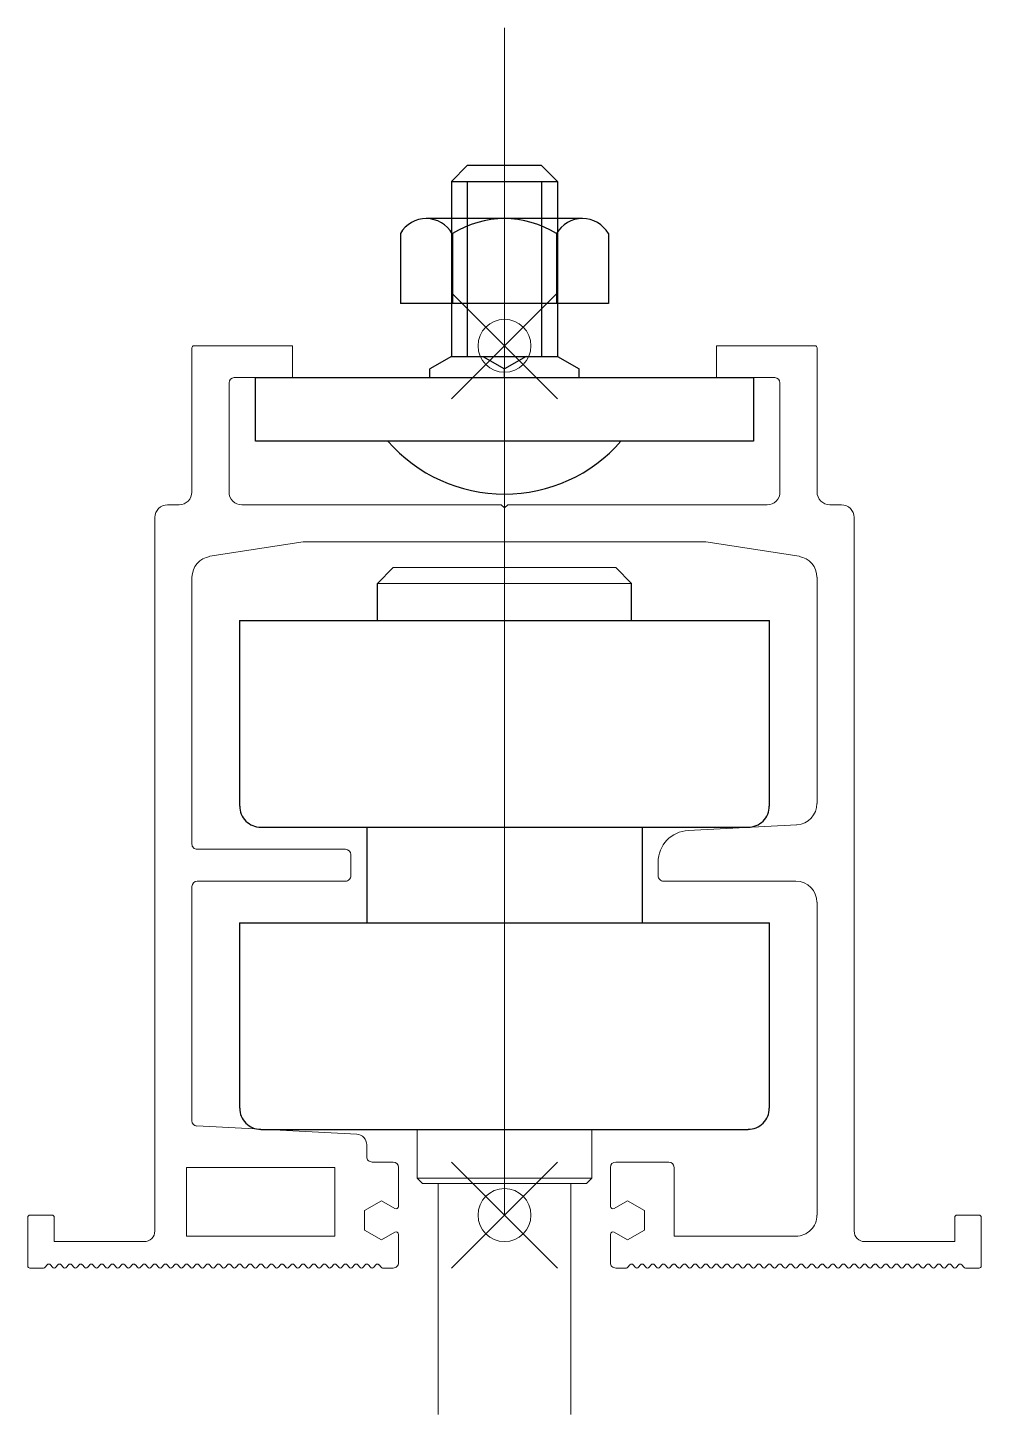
# Model space of a CAD drawing. Header units: millimetres. Extents: x -855187 to 47266, y -116283 to 213088.
# Drawn here: x -201511.6 to -201421.6, y -16367.9 to -16237.1 of the extents above; entities that cross this region are included whole.
import ezdxf

# ---------------------------------------------------------------- set-up
doc = ezdxf.new("R2010")
doc.units = ezdxf.units.MM
doc.header["$LTSCALE"] = 10
doc.header["$PDMODE"] = 35
doc.header["$PDSIZE"] = 5

# ---------------------------------------------------------------- blocks, each defined once
blk = doc.blocks.new('P_RAIL_TYPE_SIDE_VIEW_66S_TREO_OC')
at = {"color": 1, "linetype": 'ByBlock', "lineweight": 15}
blk.add_line((0, -82), (0, 30), dxfattribs=at)
at = {"color": 0, "linetype": 'ByBlock'}
for p, q in [((-5.01, 15.51), (-3.51, 17.01)), ((3.49, 17.01), (-3.51, 17.01)), ((3.49, 17.01), (4.99, 15.51)), ((-5.01, 15.51), (4.99, 15.51)), ((-5, 15.51), (-5, 14)), ((-5, 15.51), (-5, -1)), ((-3.5, -1), (-3.5, 15.51)), ((-3.5, 14), (-3.5, 15.51)), ((3.5, 15.51), (3.5, 14)), ((3.5, 15.51), (3.5, -1)), ((5, 15.51), (5, 14)), ((5, 15.51), (5, -1)), ((7.36, 12), (-7.38, 12)), ((-9.82, 10.58), (-9.82, 4)), ((-4.91, 10.58), (-4.91, 4)), ((4.91, 10.58), (4.91, 4)), ((9.82, 10.58), (9.82, 4)), ((9.82, 4), (-9.82, 4)), ((-5, -1), (-7.05, -2.18)), ((-5, -1), (5, -1)), ((-2.05, -1), (0, -2.18)), ((2.05, -1), (0, -2.18)), ((5, -1), (7.05, -2.18)), ((-7.05, -3), (-7.05, -2.18)), ((0, -3), (0, -2.18)), ((7.05, -3), (7.05, -2.18)), ((-23.5, -9), (-23.5, -3)), ((-23.5, -3), (23.5, -3)), ((23.5, -3), (23.5, -9)), ((23.5, -9), (-23.5, -9)), ((-12, -25.92), (-12, -22.42)), ((12, -25.92), (12, -22.42)), ((-13, -45.42), (-13, -54.42)), ((13, -45.42), (13, -54.42))]:
    blk.add_line(p, q, dxfattribs=at)
at = {"color": 0, "linetype": 'ByBlock', "lineweight": 15}
for p, q in [((-29.3, 0), (-20, 0)), ((-20, 0), (-20, -3)), ((20, -3), (20, 0)), ((20, 0), (29.3, 0)), ((-29.5, -13.8), (-29.5, -0.2)), ((29.5, -0.2), (29.5, -13.8)), ((-26, -3.5), (-26, -13.8)), ((-20, -3), (-25.5, -3)), ((25.5, -3), (20, -3)), ((26, -13.8), (26, -3.5)), ((-31.8, -15), (-30.7, -15)), ((-24.8, -15), (-0.3, -15)), ((-0.3, -15), (0, -15.3)), ((0, -15.3), (0.3, -15)), ((0.3, -15), (24.8, -15)), ((30.7, -15), (31.8, -15)), ((-33, -83.5), (-33, -16.2)), ((33, -16.2), (33, -83.5)), ((-19, -18.5), (-27.81, -19.86)), ((-19, -18.5), (19, -18.5)), ((19, -18.5), (27.81, -19.86)), ((-10.5, -20.92), (-12, -22.42)), ((0, -20.92), (-10.5, -20.92)), ((10.5, -20.92), (0, -20.92)), ((10.5, -20.92), (12, -22.42)), ((-29.5, -21.84), (-29.5, -47)), ((29.5, -21.84), (29.5, -43.18)), ((0, -22.42), (-12, -22.42)), ((12, -22.42), (0, -22.42)), ((17.34, -45.72), (27.6, -45.18)), ((-15, -47.5), (-29, -47.5)), ((-14.5, -48), (-14.5, -50)), ((14.5, -48.71), (14.5, -50)), ((-29.5, -51), (-29.5, -73.1)), ((-15, -50.5), (-29, -50.5)), ((15, -50.5), (27.5, -50.5)), ((29.5, -52.5), (29.5, -82)), ((-29.03, -73.59), (-13.94, -74.38)), ((-8.25, -73.92), (-8.25, -78.52)), ((8.25, -73.92), (8.25, -78.52)), ((-13, -76.5), (-13, -75.38)), ((-10.5, -77), (-12.5, -77)), ((10.5, -77), (15.5, -77)), ((-30, -77.5), (-16, -77.5)), ((-30, -84), (-30, -77.5)), ((-16, -77.5), (-16, -84)), ((-10, -77.5), (-10, -81.18)), ((10, -77.5), (10, -81.18)), ((16, -84), (16, -77.5)), ((-7.75, -79.02), (-8.25, -78.52)), ((8.25, -78.52), (-8.25, -78.52)), ((-7.75, -79.02), (0, -79.02)), ((-6.25, -100.8), (-6.25, -79.02)), ((7.75, -79.02), (0, -79.02)), ((6.25, -100.8), (6.25, -79.02)), ((7.75, -79.02), (8.25, -78.52)), ((-11.6, -80.65), (-13.2, -81.58)), ((-10.34, -81.38), (-11.6, -80.65)), ((10.34, -81.38), (11.6, -80.65)), ((11.6, -80.65), (13.2, -81.58)), ((-45, -86.8), (-45, -82.2)), ((-44.8, -82), (-42.7, -82)), ((-42.5, -82.2), (-42.5, -84.5)), ((-13.2, -81.58), (-13.2, -83.43)), ((13.2, -81.58), (13.2, -83.43)), ((42.5, -82.2), (42.5, -84.5)), ((44.8, -82), (42.7, -82)), ((45, -86.8), (45, -82.2)), ((-13.2, -83.43), (-11.6, -84.35)), ((-11.6, -84.35), (-10.34, -83.62)), ((11.6, -84.35), (10.34, -83.62)), ((13.2, -83.43), (11.6, -84.35)), ((-42.5, -84.5), (-34, -84.5)), ((-16, -84), (-30, -84)), ((-10, -86.5), (-10, -83.82)), ((10, -83.82), (10, -86.5)), ((27.5, -84), (16, -84)), ((42.5, -84.5), (34, -84.5)), ((-43.5, -87), (-44.8, -87)), ((-43.15, -86.7), (-43.34, -86.93)), ((-43.34, -86.93), (-43.15, -86.7)), ((-42.65, -86.93), (-42.84, -86.7)), ((-42.15, -86.7), (-42.34, -86.93)), ((-41.65, -86.93), (-41.84, -86.7)), ((-41.15, -86.7), (-41.34, -86.93)), ((-40.65, -86.93), (-40.84, -86.7)), ((-40.15, -86.7), (-40.34, -86.93)), ((-39.65, -86.93), (-39.84, -86.7)), ((-39.15, -86.7), (-39.34, -86.93)), ((-38.65, -86.93), (-38.84, -86.7)), ((-38.15, -86.7), (-38.34, -86.93)), ((-37.65, -86.93), (-37.84, -86.7)), ((-37.15, -86.7), (-37.34, -86.93)), ((-36.65, -86.93), (-36.84, -86.7)), ((-36.15, -86.7), (-36.34, -86.93)), ((-35.65, -86.93), (-35.84, -86.7)), ((-35.15, -86.7), (-35.34, -86.93)), ((-34.65, -86.93), (-34.84, -86.7)), ((-34.15, -86.7), (-34.34, -86.93)), ((-33.65, -86.93), (-33.84, -86.7)), ((-33.15, -86.7), (-33.34, -86.93)), ((-32.65, -86.93), (-32.84, -86.7)), ((-32.15, -86.7), (-32.34, -86.93)), ((-31.65, -86.93), (-31.84, -86.7)), ((-31.15, -86.7), (-31.34, -86.93)), ((-30.65, -86.93), (-30.84, -86.7)), ((-30.15, -86.7), (-30.34, -86.93)), ((-29.65, -86.93), (-29.84, -86.7)), ((-29.15, -86.7), (-29.34, -86.93)), ((-28.65, -86.93), (-28.84, -86.7)), ((-28.15, -86.7), (-28.34, -86.93)), ((-27.65, -86.93), (-27.84, -86.7)), ((-27.15, -86.7), (-27.34, -86.93)), ((-26.65, -86.93), (-26.84, -86.7)), ((-26.15, -86.7), (-26.34, -86.93)), ((-25.65, -86.93), (-25.84, -86.7)), ((-25.15, -86.7), (-25.34, -86.93)), ((-24.65, -86.93), (-24.84, -86.7)), ((-24.15, -86.7), (-24.34, -86.93)), ((-23.65, -86.93), (-23.84, -86.7)), ((-23.15, -86.7), (-23.34, -86.93)), ((-22.65, -86.93), (-22.84, -86.7)), ((-22.15, -86.7), (-22.34, -86.93)), ((-21.65, -86.93), (-21.84, -86.7)), ((-21.15, -86.7), (-21.34, -86.93)), ((-20.65, -86.93), (-20.84, -86.7)), ((-20.15, -86.7), (-20.34, -86.93)), ((-19.65, -86.93), (-19.84, -86.7)), ((-19.15, -86.7), (-19.34, -86.93)), ((-18.65, -86.93), (-18.84, -86.7)), ((-18.15, -86.7), (-18.34, -86.93)), ((-17.65, -86.93), (-17.84, -86.7)), ((-17.15, -86.7), (-17.34, -86.93)), ((-16.65, -86.93), (-16.84, -86.7)), ((-16.15, -86.7), (-16.34, -86.93)), ((-15.65, -86.93), (-15.84, -86.7)), ((-15.15, -86.7), (-15.34, -86.93)), ((-14.65, -86.93), (-14.84, -86.7)), ((-14.15, -86.7), (-14.34, -86.93)), ((-13.65, -86.93), (-13.84, -86.7)), ((-13.15, -86.7), (-13.34, -86.93)), ((-12.65, -86.93), (-12.84, -86.7)), ((-12.15, -86.7), (-12.34, -86.93)), ((-11.65, -86.93), (-11.84, -86.7)), ((-10.5, -87), (-11.5, -87)), ((10.5, -87), (11.5, -87)), ((11.65, -86.93), (11.84, -86.7)), ((12.15, -86.7), (12.34, -86.93)), ((12.65, -86.93), (12.84, -86.7)), ((13.15, -86.7), (13.34, -86.93)), ((13.65, -86.93), (13.84, -86.7)), ((14.15, -86.7), (14.34, -86.93)), ((14.65, -86.93), (14.84, -86.7)), ((15.15, -86.7), (15.34, -86.93)), ((15.65, -86.93), (15.84, -86.7)), ((16.15, -86.7), (16.34, -86.93)), ((16.65, -86.93), (16.84, -86.7)), ((17.15, -86.7), (17.34, -86.93)), ((17.65, -86.93), (17.84, -86.7)), ((18.15, -86.7), (18.34, -86.93)), ((18.65, -86.93), (18.84, -86.7)), ((19.15, -86.7), (19.34, -86.93)), ((19.65, -86.93), (19.84, -86.7)), ((20.15, -86.7), (20.34, -86.93)), ((20.65, -86.93), (20.84, -86.7)), ((21.15, -86.7), (21.34, -86.93)), ((21.65, -86.93), (21.84, -86.7)), ((22.15, -86.7), (22.34, -86.93)), ((22.65, -86.93), (22.84, -86.7)), ((23.15, -86.7), (23.34, -86.93)), ((23.65, -86.93), (23.84, -86.7)), ((24.15, -86.7), (24.34, -86.93)), ((24.65, -86.93), (24.84, -86.7)), ((25.15, -86.7), (25.34, -86.93)), ((25.65, -86.93), (25.84, -86.7)), ((26.15, -86.7), (26.34, -86.93)), ((26.65, -86.93), (26.84, -86.7)), ((27.15, -86.7), (27.34, -86.93)), ((27.65, -86.93), (27.84, -86.7)), ((28.15, -86.7), (28.34, -86.93)), ((28.65, -86.93), (28.84, -86.7)), ((29.15, -86.7), (29.34, -86.93)), ((29.65, -86.93), (29.84, -86.7)), ((30.15, -86.7), (30.34, -86.93)), ((30.65, -86.93), (30.84, -86.7)), ((31.15, -86.7), (31.34, -86.93)), ((31.65, -86.93), (31.84, -86.7)), ((32.15, -86.7), (32.34, -86.93)), ((32.65, -86.93), (32.84, -86.7)), ((33.15, -86.7), (33.34, -86.93)), ((33.65, -86.93), (33.84, -86.7)), ((34.15, -86.7), (34.34, -86.93)), ((34.65, -86.93), (34.84, -86.7)), ((35.15, -86.7), (35.34, -86.93)), ((35.65, -86.93), (35.84, -86.7)), ((36.15, -86.7), (36.34, -86.93)), ((36.65, -86.93), (36.84, -86.7)), ((37.15, -86.7), (37.34, -86.93)), ((37.65, -86.93), (37.84, -86.7)), ((38.15, -86.7), (38.34, -86.93)), ((38.65, -86.93), (38.84, -86.7)), ((39.15, -86.7), (39.34, -86.93)), ((39.65, -86.93), (39.84, -86.7)), ((40.15, -86.7), (40.34, -86.93)), ((40.65, -86.93), (40.84, -86.7)), ((41.15, -86.7), (41.34, -86.93)), ((41.65, -86.93), (41.84, -86.7)), ((42.15, -86.7), (42.34, -86.93)), ((42.65, -86.93), (42.84, -86.7)), ((43.15, -86.7), (43.34, -86.93)), ((43.5, -87), (44.8, -87))]:
    blk.add_line(p, q, dxfattribs=at)
at = {"color": 0, "linetype": 'ByBlock', "lineweight": 30}
for p, q in [((-25, -25.92), (-25, -43.42)), ((-25, -25.92), (25, -25.92)), ((25, -43.42), (25, -25.92)), ((-23, -45.42), (23, -45.42)), ((-25, -54.42), (-25, -71.92)), ((-25, -54.42), (25, -54.42)), ((25, -71.92), (25, -54.42)), ((-23, -73.92), (23, -73.92))]:
    blk.add_line(p, q, dxfattribs=at)
at = {"color": 0, "linetype": 'ByBlock'}
for centre, major_axis, start_param, end_param in [((-7.38, 9.17), (-2, 2), 4.447399, 6.541964), ((0, 2.79), (-6.51, 6.51), -1.347507, -0.223288), ((7.36, 9.17), (-2, 2), 4.450505, 6.545069), ((0, 0.6), (10.32, 10.32), 3.073736, 4.780246)]:
    blk.add_ellipse(centre, major_axis=major_axis, ratio=1, start_param=start_param, end_param=end_param, dxfattribs=at)
at = {"color": 0, "linetype": 'ByBlock', "lineweight": 15}
for centre, major_axis, start_param, end_param in [((-29.3, -0.2), (0.141, 0.141), 0.785398, 2.356194), ((29.3, -0.2), (-0.141, 0.141), 3.926991, 5.497787), ((-25.5, -3.5), (-0.354, 0.354), -0.785398, 0.785398), ((25.5, -3.5), (0.354, 0.354), 5.497787, 7.068583), ((-30.7, -13.8), (-0.846, 0.846), 2.356752, 3.930228), ((-24.8, -13.8), (0.849, 0.849), 2.356194, 3.926991), ((24.8, -13.8), (-0.849, 0.849), 2.356194, 3.926991), ((30.7, -13.8), (-0.846, 0.846), 0.782161, 2.355637), ((-31.8, -16.2), (-0.849, 0.849), -0.785398, 0.785398), ((31.8, -16.2), (0.849, 0.849), 5.497787, 7.068583), ((-27.5, -21.84), (-1.41, 1.41), -0.631809, 0.785398), ((27.5, -21.84), (1.41, 1.41), 5.497787, 6.914994), ((27.5, -43.18), (-1.41, 1.41), 2.408554, 3.926991), ((17.5, -48.71), (-2.12, 2.12), -0.733038, 0.785398), ((-29, -47), (0.354, 0.354), 2.356194, 3.926991), ((-15, -48), (0.354, 0.354), 5.497787, 7.068583), ((-29, -51), (-0.354, 0.354), -0.785398, 0.785398), ((-15, -50), (-0.354, 0.354), 2.356194, 3.926991), ((15, -50), (0.354, 0.354), 2.356194, 3.926991), ((27.5, -52.5), (1.41, 1.41), 5.497787, 7.068583), ((-29, -73.1), (-0.354, 0.354), 0.785398, 2.303835), ((-14, -75.38), (0.707, 0.707), 5.497787, 7.016224), ((-12.5, -76.5), (0.354, 0.354), 2.356194, 3.926991), ((-10.5, -77.5), (0.354, 0.354), 5.497787, 7.068583), ((10.5, -77.5), (-0.354, 0.354), -0.785398, 0.785398), ((15.5, -77.5), (0.354, 0.354), 5.497787, 7.068583), ((-44.8, -82.2), (0.141, 0.141), 0.785398, 2.356194), ((-42.7, -82.2), (-0.141, 0.141), 3.926991, 5.497787), ((-10.23, -81.18), (-0.162, 0.162), 1.832596, 3.926991), ((10.23, -81.18), (0.162, 0.162), 2.356194, 4.45059), ((27.5, -82), (-1.41, 1.41), 2.356194, 3.926991), ((42.7, -82.2), (0.141, 0.141), 0.785398, 2.356194), ((44.8, -82.2), (-0.141, 0.141), 3.926991, 5.497787), ((-34, -83.5), (-0.707, 0.707), 2.356194, 3.926991), ((-10.23, -83.82), (0.162, 0.162), 5.497787, 7.592182), ((10.23, -83.82), (-0.162, 0.162), -1.308997, 0.785398), ((34, -83.5), (0.707, 0.707), 2.356194, 3.926991), ((-44.8, -86.8), (-0.141, 0.141), 0.785398, 2.356194), ((-43.5, -86.8), (0.141, 0.141), 3.926991, 4.817516), ((-43, -86.82), (0.141, 0.141), 6.178058, 7.959109), ((-43, -86.82), (0.141, 0.141), 6.178058, 7.959109), ((-42.5, -86.8), (0.141, 0.141), 3.036466, 4.817516), ((-42, -86.82), (0.141, 0.141), 6.178058, 7.959109), ((-41.5, -86.8), (0.141, 0.141), 3.036466, 4.817516), ((-41, -86.82), (0.141, 0.141), 6.178058, 7.959109), ((-40.5, -86.8), (0.141, 0.141), 3.036466, 4.817516), ((-40, -86.82), (0.141, 0.141), 6.178058, 7.959109), ((-39.5, -86.8), (0.141, 0.141), 3.036466, 4.817516), ((-39, -86.82), (0.141, 0.141), 6.178058, 7.959109), ((-38.5, -86.8), (0.141, 0.141), 3.036466, 4.817516), ((-38, -86.82), (0.141, 0.141), 6.178058, 7.959109), ((-37.5, -86.8), (0.141, 0.141), 3.036466, 4.817516), ((-37, -86.82), (0.141, 0.141), 6.178058, 7.959109), ((-36.5, -86.8), (0.141, 0.141), 3.036466, 4.817516), ((-36, -86.82), (0.141, 0.141), 6.178058, 7.959109), ((-35.5, -86.8), (0.141, 0.141), 3.036466, 4.817516), ((-35, -86.82), (0.141, 0.141), 6.178058, 7.959109), ((-34.5, -86.8), (0.141, 0.141), 3.036466, 4.817516), ((-34, -86.82), (0.141, 0.141), 6.178058, 7.959109), ((-33.5, -86.8), (0.141, 0.141), 3.036466, 4.817516), ((-33, -86.82), (0.141, 0.141), 6.178058, 7.959109), ((-32.5, -86.8), (0.141, 0.141), 3.036466, 4.817516), ((-32, -86.82), (0.141, 0.141), 6.178058, 7.959109), ((-31.5, -86.8), (0.141, 0.141), 3.036466, 4.817516), ((-31, -86.82), (0.141, 0.141), 6.178058, 7.959109), ((-30.5, -86.8), (0.141, 0.141), 3.036466, 4.817516), ((-30, -86.82), (0.141, 0.141), 6.178058, 7.959109), ((-29.5, -86.8), (0.141, 0.141), 3.036466, 4.817516), ((-29, -86.82), (-0.141, 0.141), 4.607262, 6.388312), ((-28.5, -86.8), (0.141, 0.141), 3.036466, 4.817516), ((-28, -86.82), (-0.141, 0.141), 4.607262, 6.388312), ((-27.5, -86.8), (0.141, 0.141), 3.036466, 4.817516), ((-27, -86.82), (-0.141, 0.141), 4.607262, 6.388312), ((-26.5, -86.8), (0.141, 0.141), 3.036466, 4.817516), ((-26, -86.82), (-0.141, 0.141), 4.607262, 6.388312), ((-25.5, -86.8), (0.141, 0.141), 3.036466, 4.817516), ((-25, -86.82), (-0.141, 0.141), 4.607262, 6.388312), ((-24.5, -86.8), (0.141, 0.141), 3.036466, 4.817516), ((-24, -86.82), (-0.141, 0.141), 4.607262, 6.388312), ((-23.5, -86.8), (0.141, 0.141), 3.036466, 4.817516), ((-23, -86.82), (-0.141, 0.141), 4.607262, 6.388312), ((-22.5, -86.8), (0.141, 0.141), 3.036466, 4.817516), ((-22, -86.82), (-0.141, 0.141), 4.607262, 6.388312), ((-21.5, -86.8), (0.141, 0.141), 3.036466, 4.817516), ((-21, -86.82), (-0.141, 0.141), 4.607262, 6.388312), ((-20.5, -86.8), (0.141, 0.141), 3.036466, 4.817516), ((-20, -86.82), (-0.141, 0.141), 4.607262, 6.388312), ((-19.5, -86.8), (0.141, 0.141), 3.036466, 4.817516), ((-19, -86.82), (-0.141, 0.141), 4.607262, 6.388312), ((-18.5, -86.8), (0.141, 0.141), 3.036466, 4.817516), ((-18, -86.82), (-0.141, 0.141), 4.607262, 6.388312), ((-17.5, -86.8), (0.141, 0.141), 3.036466, 4.817516), ((-17, -86.82), (-0.141, 0.141), 4.607262, 6.388312), ((-16.5, -86.8), (0.141, 0.141), 3.036466, 4.817516), ((-16, -86.82), (-0.141, 0.141), 4.607262, 6.388312), ((-15.5, -86.8), (0.141, 0.141), 3.036466, 4.817516), ((-15, -86.82), (-0.141, 0.141), 4.607262, 6.388312), ((-14.5, -86.8), (0.141, 0.141), 3.036466, 4.817516), ((-14, -86.82), (-0.141, 0.141), 4.607262, 6.388312), ((-13.5, -86.8), (0.141, 0.141), 3.036466, 4.817516), ((-13, -86.82), (-0.141, 0.141), 4.607262, 6.388312), ((-12.5, -86.8), (0.141, 0.141), 3.036466, 4.817516), ((-12, -86.82), (-0.141, 0.141), 4.607262, 6.388312), ((-11.5, -86.8), (-0.141, 0.141), 1.465669, 2.356194), ((-10.5, -86.5), (-0.354, 0.354), 2.356194, 3.926991), ((10.5, -86.5), (0.354, 0.354), 2.356194, 3.926991), ((11.5, -86.8), (-0.141, 0.141), 2.356194, 3.24672), ((12, -86.82), (0.141, 0.141), 6.178058, 7.959109), ((12.5, -86.8), (0.141, 0.141), 3.036466, 4.817516), ((13, -86.82), (0.141, 0.141), 6.178058, 7.959109), ((13.5, -86.8), (0.141, 0.141), 3.036466, 4.817516), ((14, -86.82), (0.141, 0.141), 6.178058, 7.959109), ((14.5, -86.8), (0.141, 0.141), 3.036466, 4.817516), ((15, -86.82), (0.141, 0.141), 6.178058, 7.959109), ((15.5, -86.8), (0.141, 0.141), 3.036466, 4.817516), ((16, -86.82), (0.141, 0.141), 6.178058, 7.959109), ((16.5, -86.8), (0.141, 0.141), 3.036466, 4.817516), ((17, -86.82), (0.141, 0.141), 6.178058, 7.959109), ((17.5, -86.8), (0.141, 0.141), 3.036466, 4.817516), ((18, -86.82), (0.141, 0.141), 6.178058, 7.959109), ((18.5, -86.8), (0.141, 0.141), 3.036466, 4.817516), ((19, -86.82), (0.141, 0.141), 6.178058, 7.959109), ((19.5, -86.8), (0.141, 0.141), 3.036466, 4.817516), ((20, -86.82), (0.141, 0.141), 6.178058, 7.959109), ((20.5, -86.8), (0.141, 0.141), 3.036466, 4.817516), ((21, -86.82), (0.141, 0.141), 6.178058, 7.959109), ((21.5, -86.8), (0.141, 0.141), 3.036466, 4.817516), ((22, -86.82), (0.141, 0.141), 6.178058, 7.959109), ((22.5, -86.8), (0.141, 0.141), 3.036466, 4.817516), ((23, -86.82), (0.141, 0.141), 6.178058, 7.959109), ((23.5, -86.8), (0.141, 0.141), 3.036466, 4.817516), ((24, -86.82), (0.141, 0.141), 6.178058, 7.959109), ((24.5, -86.8), (0.141, 0.141), 3.036466, 4.817516), ((25, -86.82), (0.141, 0.141), 6.178058, 7.959109), ((25.5, -86.8), (0.141, 0.141), 3.036466, 4.817516), ((26, -86.82), (0.141, 0.141), 6.178058, 7.959109), ((26.5, -86.8), (0.141, 0.141), 3.036466, 4.817516), ((27, -86.82), (0.141, 0.141), 6.178058, 7.959109), ((27.5, -86.8), (0.141, 0.141), 3.036466, 4.817516), ((28, -86.82), (0.141, 0.141), 6.178058, 7.959109), ((28.5, -86.8), (0.141, 0.141), 3.036466, 4.817516), ((29, -86.82), (0.141, 0.141), 6.178058, 7.959109), ((29.5, -86.8), (0.141, 0.141), 3.036466, 4.817516), ((30, -86.82), (-0.141, 0.141), 4.607262, 6.388312), ((30.5, -86.8), (0.141, 0.141), 3.036466, 4.817516), ((31, -86.82), (-0.141, 0.141), 4.607262, 6.388312), ((31.5, -86.8), (0.141, 0.141), 3.036466, 4.817516), ((32, -86.82), (-0.141, 0.141), 4.607262, 6.388312), ((32.5, -86.8), (0.141, 0.141), 3.036466, 4.817516), ((33, -86.82), (-0.141, 0.141), 4.607262, 6.388312), ((33.5, -86.8), (0.141, 0.141), 3.036466, 4.817516), ((34, -86.82), (-0.141, 0.141), 4.607262, 6.388312), ((34.5, -86.8), (0.141, 0.141), 3.036466, 4.817516), ((35, -86.82), (-0.141, 0.141), 4.607262, 6.388312), ((35.5, -86.8), (0.141, 0.141), 3.036466, 4.817516), ((36, -86.82), (-0.141, 0.141), 4.607262, 6.388312), ((36.5, -86.8), (0.141, 0.141), 3.036466, 4.817516), ((37, -86.82), (-0.141, 0.141), 4.607262, 6.388312), ((37.5, -86.8), (0.141, 0.141), 3.036466, 4.817516), ((38, -86.82), (-0.141, 0.141), 4.607262, 6.388312), ((38.5, -86.8), (0.141, 0.141), 3.036466, 4.817516), ((39, -86.82), (-0.141, 0.141), 4.607262, 6.388312), ((39.5, -86.8), (0.141, 0.141), 3.036466, 4.817516), ((40, -86.82), (-0.141, 0.141), 4.607262, 6.388312), ((40.5, -86.8), (0.141, 0.141), 3.036466, 4.817516), ((41, -86.82), (-0.141, 0.141), 4.607262, 6.388312), ((41.5, -86.8), (0.141, 0.141), 3.036466, 4.817516), ((42, -86.82), (-0.141, 0.141), 4.607262, 6.388312), ((42.5, -86.8), (0.141, 0.141), 3.036466, 4.817516), ((43, -86.82), (-0.141, 0.141), 4.607262, 6.388312), ((43.5, -86.8), (-0.141, 0.141), 1.465669, 2.356194), ((44.8, -86.8), (0.141, 0.141), 3.926991, 5.497787)]:
    blk.add_ellipse(centre, major_axis=major_axis, ratio=1, start_param=start_param, end_param=end_param, dxfattribs=at)
at = {"color": 0, "linetype": 'ByBlock', "lineweight": 30}
for centre, major_axis in [((-23, -43.42), (1.41, 1.41)), ((23, -43.42), (-1.41, 1.41)), ((-23, -71.92), (1.41, 1.41)), ((23, -71.92), (-1.41, 1.41))]:
    blk.add_ellipse(centre, major_axis=major_axis, ratio=1, start_param=2.356194, end_param=3.926991, dxfattribs=at)
at = {"color": 1, "linetype": 'ByBlock', "lineweight": 15}
for p in [(0, 0), (0, -82)]:
    blk.add_point(p, dxfattribs=at)

msp = doc.modelspace()

# ---------------------------------------------------------------- block references
msp.add_blockref('P_RAIL_TYPE_SIDE_VIEW_66S_TREO_OC', (-201466.58, -16267.11))

doc.saveas('drawing.dxf')
